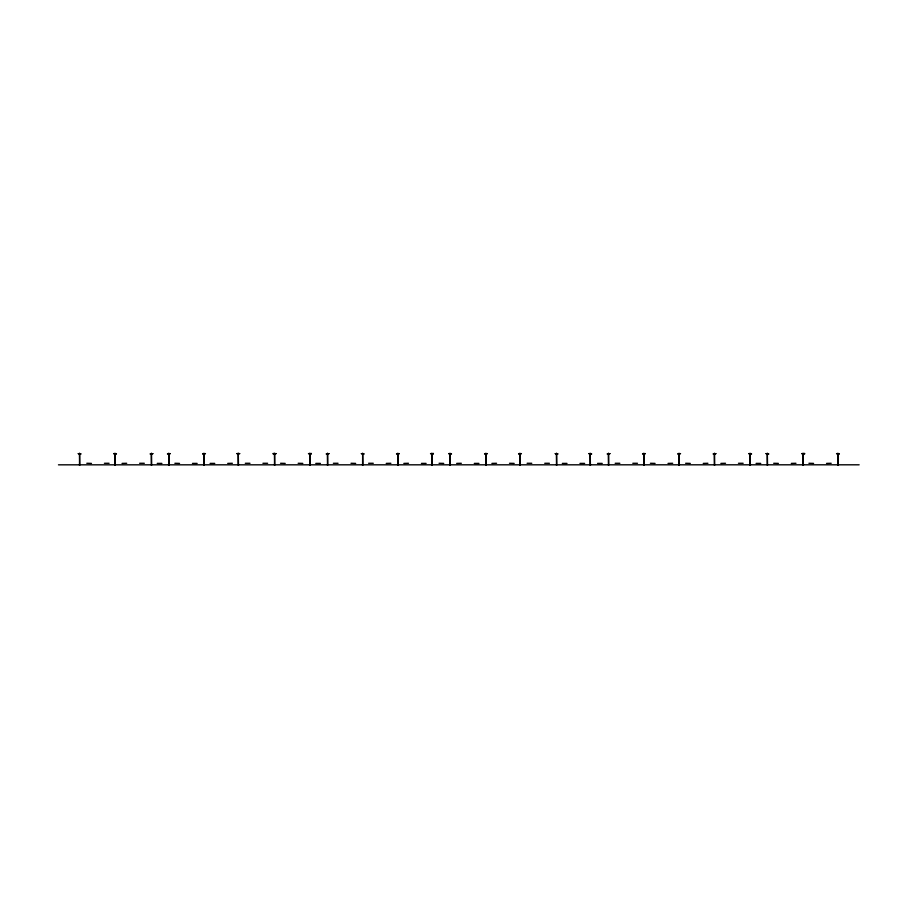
<?xml version="1.0" encoding="UTF-8"?>
<svg xmlns="http://www.w3.org/2000/svg" width="918" height="918" viewBox="0 0 918 918"><rect width="100%" height="100%" fill="white"/><g stroke="black" fill="none" stroke-linecap="round" stroke-linejoin="round"><path stroke-width="1.38" d="M79.51 464.715L79.568 453.171L79.774 464.715M114.911 464.715L114.968 453.171L115.175 464.715M151.355 464.715L151.413 453.171L151.619 464.715M168.728 464.715L168.786 453.171L168.992 464.715M203.899 464.715L203.957 453.171L204.163 464.715M238.198 464.715L238.255 453.171L238.462 464.715M274.505 464.715L274.562 453.171L274.769 464.715M309.756 464.715L309.814 453.171L310.02 464.715M327.474 464.715L327.531 453.171L327.737 464.715M362.599 464.715L362.656 453.171L362.862 464.715M397.792 464.715L397.85 453.171L398.056 464.715M431.816 464.715L431.873 453.171L432.08 464.715M449.946 464.715L450.004 453.171L450.21 464.715M485.84 464.715L485.897 453.171L486.104 464.715M519.863 464.715L519.921 453.171L520.127 464.715M556.48 464.715L556.538 453.171L556.744 464.715M590.125 464.715L590.182 453.171L590.389 464.715M608.439 464.715L608.496 453.171L608.703 464.715M643.816 464.715L643.874 453.171L644.08 464.715M678.976 464.715L679.045 453.171L679.251 464.715M714.376 464.715L714.433 453.171L714.64 464.715M750.017 464.715L750.075 453.171L750.281 464.715M767.264 464.715L767.322 453.171L767.528 464.715M803.043 464.715L803.101 453.171L803.307 464.715M837.836 464.715L837.893 453.171L838.1 464.715M273.289 453.377L273.208 453.962L275.87 453.641M311.122 453.377L311.317 453.962L308.655 453.641M433.285 453.377L433.376 453.962L430.714 453.641M804.512 453.377L804.604 453.962L801.942 453.641M78.214 453.641L81.071 453.962L78.409 453.641M113.614 453.641L116.471 453.962L113.809 453.641M152.916 453.641L150.059 453.962L152.721 453.641M170.289 453.641L167.432 453.962L170.094 453.641M205.46 453.641L202.591 453.962L205.265 453.641M236.89 453.641L239.759 453.641M273.208 453.641L276.066 453.641M308.459 453.641L311.317 453.641M329.034 453.641L326.177 453.962L328.839 453.641M361.302 453.641L364.159 453.962L361.497 453.641M399.353 453.641L396.496 453.962L399.158 453.641M430.519 453.641L433.376 453.641M448.65 453.641L451.507 453.962L448.845 453.641M487.401 453.641L484.543 453.962L487.206 453.641M521.424 453.641L518.567 453.962L521.229 453.641M555.183 453.641L558.041 453.962L555.379 453.641M588.828 453.641L591.685 453.962L589.023 453.641M610 453.641L607.142 453.962L609.804 453.641M645.377 453.641L642.52 453.962L645.182 453.641M680.548 453.641L677.679 453.962L680.353 453.641M715.937 453.641L713.079 453.962L715.742 453.641M748.721 453.641L751.578 453.962L748.916 453.641M765.968 453.641L768.825 453.962L766.163 453.641M801.747 453.641L804.604 453.641M836.539 453.641L839.396 453.962L836.734 453.641M58.465 464.829L859.145 464.806M838.341 464.818L837.595 464.818M831.192 463.28L826.533 463.395M813.577 463.395L808.919 463.28M803.548 464.818L802.802 464.818M795.963 463.28L791.305 463.395M778.361 463.395L773.69 463.28M767.769 464.818L767.023 464.818M760.747 463.395L756.088 463.395M750.522 464.818L749.776 464.818M743.132 463.28L738.474 463.28M725.518 463.28L720.86 463.395M714.87 464.818L714.135 464.818M707.904 463.28L703.245 463.395M690.29 463.395L685.631 463.28M679.481 464.818L678.746 464.818M672.676 463.28L668.017 463.395M655.073 463.395L650.403 463.28M644.321 464.818L643.575 464.818M637.459 463.28L632.8 463.28M619.845 463.28L615.186 463.28M608.944 464.818L608.198 464.818M602.231 463.395L597.572 463.395M590.63 464.818L589.884 464.818M584.617 463.395L579.958 463.395M567.003 463.395L562.344 463.395M556.985 464.818L556.251 464.818M549.389 463.28L544.73 463.28M531.774 463.28L527.116 463.28M520.368 464.818L519.622 464.818M514.172 463.395L509.513 463.28M496.558 463.28L491.899 463.395M486.333 464.818L485.599 464.818M478.944 463.395L474.285 463.395M461.329 463.28L456.671 463.395M450.451 464.818L449.705 464.818M443.715 463.395L439.056 463.28M432.321 464.818L431.575 464.818M426.101 463.395L421.442 463.395M408.487 463.28L403.828 463.395M398.297 464.818L397.563 464.818M390.884 463.28L386.226 463.395M373.27 463.28L368.611 463.28M363.092 464.818L362.358 464.818M355.656 463.395L350.997 463.28M338.042 463.28L333.383 463.28M327.978 464.818L327.233 464.818M320.428 463.395L315.769 463.395M310.261 464.818L309.527 464.818M302.814 463.395L298.155 463.28M285.2 463.395L280.541 463.28M274.998 464.818L274.264 464.818M267.597 463.28L262.927 463.28M249.983 463.28L245.324 463.28M239.564 453.641L237.096 453.641M238.691 464.818L237.957 464.818M232.369 463.28L227.71 463.395M214.755 463.395L210.096 463.395M204.393 464.818L203.658 464.818M197.141 463.395L192.482 463.395M179.526 463.395L174.868 463.28M169.222 464.818L168.487 464.818M161.912 463.395L157.253 463.395M151.86 464.818L151.114 464.818M144.31 463.28L139.639 463.28M126.695 463.28L122.037 463.395M115.416 464.818L114.681 464.818M109.081 463.28L104.422 463.28M91.467 463.395L86.808 463.28M80.015 464.818L79.269 464.818"/></g></svg>
